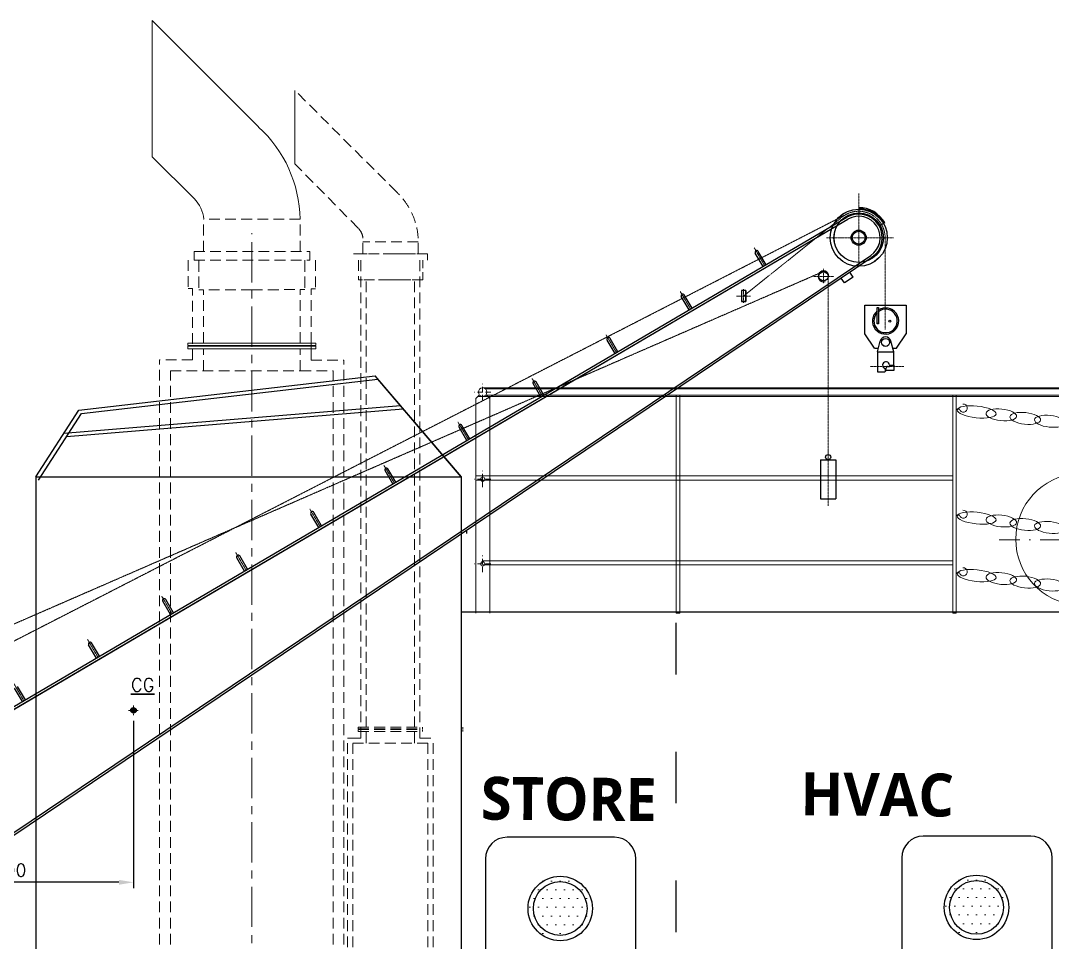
# Model space of a CAD drawing. Extents: x 766778 to 845620, y 133762 to 209800.
# Drawn here: x 782584 to 787388, y 194645 to 198936 of the extents above; entities that cross this region are included whole.
import ezdxf

# ---------------------------------------------------------------- set-up
doc = ezdxf.new("R2010")
doc.units = 0
doc.header["$MEASUREMENT"] = 0
for name, pattern in [('ACAD_ISO03W100', [30, 12, -18]), ('CENTER', [2, 1.25, -0.25, 0.25, -0.25]), ('DASHDOT2', [12.7, 6.35, -3.175, 0, -3.175]), ('DASHED', [0.75, 0.5, -0.25]), ('DASHED2', [9.525, 6.35, -3.175]), ('HIDDEN', [0.375, 0.25, -0.125])]:
    doc.linetypes.add(name, pattern=pattern)
doc.layers.get('0').update_dxf_attribs({"color": 1, "linetype": 'CONTINUOUS'})
doc.layers.get('Defpoints').update_dxf_attribs({"linetype": 'CONTINUOUS'})
for name, color, linetype in [('1', 2, 'CONTINUOUS'), ('2', 3, 'CONTINUOUS'), ('6', 7, 'CONTINUOUS'), ('GA', 7, 'CONTINUOUS'), ('M1', 7, 'CONTINUOUS')]:
    doc.layers.add(name, color=color, linetype=linetype)
for name, color, linetype, lineweight in [('11', 6, 'CONTINUOUS', 25), ('3', 3, 'CENTER', 18), ('P', 250, 'CONTINUOUS', 100), ('PA_SHOWN', 2, 'CONTINUOUS', 5)]:
    doc.layers.add(name, color=color, linetype=linetype, lineweight=lineweight)
doc.layers.add('5_16.79@3.35', color=7, linetype='CONTINUOUS', true_color=0x000000)
doc.styles.add('ROMANS', font='ROMANS')
doc.dimstyles.new('HEM1', dxfattribs={"dimscale": 27, "dimtxt": 2.2, "dimasz": 2.5, "dimexe": 1, "dimexo": 1, "dimgap": 1, "dimtad": 1, "dimdec": 4, "dimdsep": 46, "dimtxsty": 'ROMANS', "dimcen": 0.1, "dimclrd": 7, "dimclre": 7, "dimclrt": 7, "dimadec": 3, "dimazin": 2, "dimtfac": 0.8, "dimtdec": 4, "dimtmove": 2, "dimatfit": 0, "dimfxl": 1, "dimtolj": 1, "dimarcsym": 0})

# ---------------------------------------------------------------- blocks, each defined once
blk = doc.blocks.new('*D272')
at = {"layer": '6', "color": 7, "lineweight": -2, "transparency": 16777216}
for p, q in [((28637.8, 2821.1), (28637.8, 2043)), ((27437.8, 2188.3), (27437.8, 2043)), ((28570.3, 2070), (27505.3, 2070))]:
    blk.add_line(p, q, dxfattribs=at)
at = {"layer": '6', "color": 7, "transparency": 16777216}
for points in [[(27505.3, 2081.2), (27505.3, 2058.7), (27437.8, 2070)], [(28570.3, 2081.2), (28570.3, 2058.7), (28637.8, 2070)]]:
    blk.add_solid(points, dxfattribs=at)
at = {"layer": 'Defpoints', "color": 0, "transparency": 16777216}
for p in [(28637.8, 2848.1), (27437.8, 2215.3), (27437.8, 2070)]:
    blk.add_point(p, dxfattribs=at)
at = {"layer": '6', "color": 7, "transparency": 16777216, "insert": (28037.8, 2126.7), "char_height": 59.4, "attachment_point": 5, "style": 'ROMANS'}
blk.add_mtext('\\A1;1200', dxfattribs=at)
blk = doc.blocks.new('Hex Head Screw - 10 x 20 mm side')
at = {"color": 0, "linetype": 'Continuous', "lineweight": 5}
for p, q in [((-6.5, -6.8), (-6.5, 6.8)), ((-0.6, 9.1), (-5.9, 9.1)), ((-0.6, 4.5), (-5.9, 4.5)), ((-0.6, -9.1), (-0.6, 9.1)), ((-0.6, 7.2), (-0.6, 9.1)), ((0, 7.2), (-0.6, 7.2)), ((0, -7.2), (0, 7.2)), ((18.1, 4.9), (0, 4.9)), ((2.2, -4.9), (2.2, 4.9)), ((18.1, -4.9), (18.1, 4.9)), ((19.7, 3.3), (18.1, 4.9)), ((19.7, -3.3), (19.7, 3.3)), ((-0.6, -4.5), (-5.9, -4.5)), ((-0.6, -9.1), (-5.9, -9.1)), ((-0.6, -7.2), (-0.6, -9.1)), ((0, -7.2), (-0.6, -7.2)), ((18.1, -4.9), (0, -4.9)), ((19.7, -3.3), (18.1, -4.9))]:
    blk.add_line(p, q, dxfattribs=at)
at = {"color": 0, "linetype": 'DASHED', "lineweight": 5}
for p, q in [((18.1, 3.3), (2.2, 3.3)), ((18.1, -3.3), (2.2, -3.3))]:
    blk.add_line(p, q, dxfattribs=at)
at = {"color": 0, "linetype": 'Continuous', "lineweight": 5}
for centre, radius, start, end in [((-2.3, 6.8), 4.19, 147.1328, 212.8672), ((9.2, 0), 15.7, 163.2214, 196.7786), ((-2.3, -6.8), 4.19, 147.1328, 212.8672)]:
    blk.add_arc(centre, radius, start, end, dxfattribs=at)
blk = doc.blocks.new('SILENCER-I')
at = {"linetype": 'Continuous', "lineweight": 5}
h = blk.add_hatch(dxfattribs=at)
h.set_pattern_fill('ANSI31', color=253, scale=2.789651, style=0)
h.set_pattern_definition([(45, (241603.71962, -113850.44537), (-0.2465726645, 0.2465726645), [])])
h.paths.add_polyline_path([(202366, 207656.5), (202366, 207628.6), (202338.1, 207628.6)])
h = blk.add_hatch(dxfattribs=at)
h.set_pattern_fill('ANSI31', color=253, scale=2.789651, style=0)
h.set_pattern_definition([(135.00919992, (163535.2678, -113856.49073), (0.24653306944, 0.2466122532), [])])
h.paths.add_polyline_path([(202721.4, 207656.8), (202721.4, 207628.9), (202749.3, 207628.9)])
h = blk.add_hatch(dxfattribs=at)
h.set_pattern_fill('ANSI31', color=253, scale=0.371953, style=0)
h.set_pattern_definition([(135, (209001.341685, 165787.624727), (0.032876355267, 0.032876355267), [])])
h.paths.add_polyline_path([(202235.8, 207600.7), (202266.5, 207628.6), (202266.5, 207600.7)])
edge = h.paths.add_edge_path(flags=17)
edge.add_line((202235.8, 207600.7), (202266.5, 207600.7))
edge.add_line((202266.5, 207600.7), (202266.5, 207628.6))
h = blk.add_hatch(dxfattribs=at)
h.set_pattern_fill('ANSI31', color=253, scale=2.789651, style=0)
h.set_pattern_definition([(225.02033273, (162919.42718, 529065.83824), (0.246660151, -0.24648514696), [])])
h.paths.add_polyline_path([(202271.3, 207572.8), (202271.3, 207600.7), (202299.2, 207600.7)])
h = blk.add_hatch(dxfattribs=at)
h.set_pattern_fill('ANSI31', color=253, scale=2.789651, style=0)
h.set_pattern_definition([(315, (241604.06752, 529079.775), (-0.2465726645, -0.2465726645), [])])
h.paths.add_polyline_path([(202366.3, 207572.8), (202366.3, 207600.7), (202338.4, 207600.7)])
h = blk.add_hatch(dxfattribs=at)
h.set_pattern_fill('ANSI31', color=253, scale=2.789651, style=0)
h.set_pattern_definition([(225.00919992, (163432.49958, 529073.70798), (0.2466122532, -0.24653306944), [])])
h.paths.add_polyline_path([(202721.9, 207573.1), (202721.9, 207601), (202749.8, 207601)])
h = blk.add_hatch(dxfattribs=at)
h.set_pattern_fill('ANSI31', color=253, scale=2.789651, style=0)
h.set_pattern_definition([(314.99080008, (242114.8433, 529073.70798), (-0.2466122532, -0.24653306944), [])])
h.paths.add_polyline_path([(202825.5, 207573.1), (202825.5, 207601), (202797.6, 207601)])
h = blk.add_hatch(dxfattribs=at)
h.set_pattern_fill('ANSI31', color=253, scale=0.371953, style=0)
h.set_pattern_definition([(45, (196096.185206, 165787.84985), (-0.032876355267, 0.032876355267), [])])
h.paths.add_polyline_path([(202861.8, 207601), (202831, 207628.9), (202831, 207601)])
edge = h.paths.add_edge_path(flags=17)
edge.add_line((202861.8, 207601), (202831, 207601))
edge.add_line((202831, 207601), (202831, 207628.9))
h = blk.add_hatch(dxfattribs=at)
h.set_pattern_fill('ANSI31', color=253, scale=2.789651, style=0)
h.set_pattern_definition([(45, (241473.6353, -114087.3795), (-0.2465726645, 0.2465726645), [])])
h.paths.add_polyline_path([(202235.9, 207419.6), (202235.9, 207391.7), (202208, 207391.7)])
h = blk.add_hatch(dxfattribs=at)
h.set_pattern_fill('ANSI31', color=253, scale=2.789651, style=0)
h.set_pattern_definition([(45, (241545.03778, -114087.37997), (-0.2465726645, 0.2465726645), [])])
h.paths.add_polyline_path([(202307.3, 207419.6), (202307.3, 207391.7), (202279.4, 207391.7)])
h = blk.add_hatch(dxfattribs=at)
h.set_pattern_fill('ANSI31', color=253, scale=2.789651, style=0)
h.set_pattern_definition([(135.00919992, (163607.96014, -114093.49176), (0.24653306944, 0.2466122532), [])])
h.paths.add_polyline_path([(202794.1, 207419.8), (202794.1, 207391.9), (202822, 207391.9)])
h = blk.add_hatch(dxfattribs=at)
h.set_pattern_fill('ANSI31', color=253, scale=2.789651, style=0)
h.set_pattern_definition([(135.00919992, (163679.38806, -114093.45563), (0.24653306944, 0.2466122532), [])])
h.paths.add_polyline_path([(202865.5, 207419.8), (202865.5, 207391.9), (202893.4, 207391.9)])
at = {"color": 252, "linetype": 'HIDDEN', "lineweight": 5, "ltscale": 200}
for p, q in [((202325.1, 212347.2), (202325.1, 212497.7)), ((202776.2, 212497.7), (202325.1, 212497.7)), ((202776.2, 212347.2), (202776.2, 212497.7)), ((202281.4, 212347.2), (202819.9, 212347.2)), ((202253.7, 212307.1), (202253.5, 212174.4)), ((202281.4, 212306.5), (202819.9, 212306.5)), ((202303.7, 212306.5), (202303.7, 212172.7)), ((202303.7, 212302.6), (202303.7, 212168.8)), ((202797.6, 212306.5), (202797.6, 212173.8)), ((202797.6, 212302.6), (202797.6, 212169.9)), ((202847.6, 212306.5), (202847.6, 212173.8)), ((202274.3, 211842.1), (202274.8, 212174.3)), ((202550.6, 212168.8), (202303.7, 212168.8)), ((202325.1, 211921), (202325.1, 212168.8)), ((202550.6, 212168.8), (202797.6, 212169.9)), ((202776.2, 211921), (202776.2, 212169.8)), ((202826.2, 211921), (202826.2, 212173.8)), ((202826.2, 212173.8), (202847.6, 212173.8)), ((202326, 211791.6), (202326, 211891.7)), ((202776, 211791.6), (202776, 211891.6)), ((202121.1, 208296.3), (202121.2, 211842.4)), ((202274.3, 211842.1), (202121.2, 211842.4)), ((202826, 211841.6), (202979.1, 211841.6)), ((202979.1, 208296.3), (202979.1, 211841.6)), ((202171.1, 208296.3), (202171.1, 211791.6)), ((202171.1, 211791.6), (202776, 211791.5)), ((202776, 211791.6), (202929.1, 211791.6)), ((202929.1, 208296.3), (202929.1, 211791.6)), ((202171.1, 208296.3), (202929.1, 208296.3))]:
    blk.add_line(p, q, dxfattribs=at)
at = {"color": 253, "linetype": 'CENTER', "lineweight": 0, "ltscale": 150}
blk.add_line((202550.6, 207703.1), (202550.6, 212432.7), dxfattribs=at)
at = {"color": 252, "linetype": 'Continuous', "lineweight": 5, "ltscale": 12}
for p, q in [((202274.8, 212174.3), (202253.5, 212174.4)), ((202253, 211921), (202848.3, 211921)), ((202253, 211909.3), (202848.3, 211909.3)), ((202253, 211906.3), (202848.3, 211906.3)), ((202288, 211906.3), (202813.3, 211906.3)), ((202826.1, 211841.6), (202826.2, 211921)), ((202253, 211894.7), (202848.3, 211894.6)), ((202121.1, 208296.3), (202171.1, 208296.3)), ((202200.7, 208258.8), (202200.7, 208271.3)), ((202253.8, 208271.3), (202200.7, 208258.8)), ((202200.7, 208271.3), (202253.8, 208258.8)), ((202200.7, 208258.8), (202253.8, 208258.8)), ((202253.8, 208258.8), (202253.8, 208271.3)), ((203011.3, 207391.7), (202856, 207391.7))]:
    blk.add_line(p, q, dxfattribs=at)
at = {"color": 253, "linetype": 'Continuous', "lineweight": 5, "ltscale": 12}
for p, q in [((202227.2, 208235.9), (202227.2, 208309.9)), ((202326, 208296.3), (202326, 208193.3)), ((202776, 208193.3), (202776, 208296.3)), ((202979.1, 208296.3), (202929.1, 208296.3)), ((202253, 208193.3), (202848.3, 208193.3)), ((202253, 208181.6), (202848.3, 208181.6)), ((202253, 208178.6), (202848.3, 208178.6)), ((202253, 208167), (202848.3, 208166.9)), ((202325.6, 208166.9), (202375.3, 208070.8)), ((202775.6, 208167), (202726, 208070.8))]:
    blk.add_line(p, q, dxfattribs=at)
at = {"color": 252, "lineweight": 5}
for p, q in [((202194.7, 208271.3), (202194.7, 208296.3)), ((202194.7, 208271.3), (202259.7, 208271.3)), ((202259.7, 208296.3), (202259.7, 208271.3))]:
    blk.add_line(p, q, dxfattribs=at)
at = {"color": 1, "lineweight": 5}
blk.add_line((202259.7, 208271.3), (202259.7, 208296.3), dxfattribs=at)
at = {"color": 253, "lineweight": 5}
for p, q in [((202323.1, 208070.8), (202778.1, 208070.8)), ((202323.1, 208070.8), (202323.1, 208051.4)), ((202778.1, 208070.8), (202778.1, 208051.4)), ((202323.1, 208051.4), (202778.1, 208051.4)), ((202323.1, 208048.2), (202323.1, 208028.8)), ((202323.1, 208048.2), (202778.1, 208048.2)), ((202323.1, 208028.8), (202778.1, 208028.8)), ((202778.1, 208048.2), (202778.1, 208028.8)), ((202323.2, 207759.9), (202323.2, 207741.9)), ((202323.2, 207759.9), (202778.2, 207759.9)), ((202323.2, 207741.9), (202778.2, 207741.9)), ((202323.2, 207738.9), (202323.2, 207720.9)), ((202323.2, 207738.9), (202778.2, 207738.9)), ((202778.2, 207759.9), (202778.2, 207741.9)), ((202778.2, 207738.9), (202778.2, 207720.9)), ((202323.2, 207720.9), (202778.2, 207720.9)), ((202235.8, 207391.7), (202235.8, 207600.7)), ((202271.3, 207482.8), (202271.3, 207600.7)), ((202825.5, 207482.9), (202825.5, 207601)), ((202861.8, 207391.8), (202861.8, 207601)), ((202307.2, 207482.8), (202307.2, 207531.2)), ((202340.7, 207391.7), (202340.7, 207531.2)), ((202760.6, 207391.7), (202760.6, 207531.2)), ((202760.6, 207531.2), (202794.1, 207531.2)), ((202794.1, 207482.8), (202794.1, 207531.2)), ((202271.3, 207391.7), (202271.3, 207438.9)), ((202307.2, 207391.7), (202307.2, 207438.9)), ((202794.1, 207391.7), (202794.1, 207438.9)), ((202829.2, 207391.7), (202829.2, 207438.9))]:
    blk.add_line(p, q, dxfattribs=at)
at = {"color": 253, "linetype": 'Continuous', "lineweight": 5}
for p, q in [((202366, 207656.6), (202338.1, 207628.7)), ((202721.4, 207656.8), (202749.3, 207628.9)), ((202235, 207600.7), (202366.4, 207600.7)), ((202235.8, 207600.7), (202266.5, 207628.6)), ((202266.5, 207600.7), (202235.8, 207600.7)), ((202262.9, 207600.7), (202366.4, 207600.7)), ((202266.1, 207628.6), (202366, 207628.6)), ((202266.5, 207600.7), (202266.5, 207628.6)), ((202266.5, 207600.7), (202266.5, 207628.6)), ((202266.5, 207628.6), (202266.5, 207600.7)), ((202366.4, 207572.8), (202338.5, 207600.7)), ((202366, 207628.6), (202339.8, 207628.6)), ((202366.4, 207600.7), (202340.2, 207600.7)), ((202721.4, 207628.9), (202831, 207628.9)), ((202721.4, 207628.7), (202831, 207628.7)), ((202721.9, 207628.9), (202748.8, 207628.9)), ((202721.9, 207601), (202748.8, 207601)), ((202721.9, 207573.1), (202749.8, 207601)), ((202721.9, 207601), (202833.8, 207601)), ((202721.9, 207600.8), (202861.8, 207600.8)), ((202831, 207601), (202831, 207628.9)), ((202831, 207628.9), (202831, 207601)), ((202861.8, 207601), (202831, 207628.9)), ((202831, 207601), (202861.8, 207601)), ((202307.2, 207531.2), (202368.3, 207531))]:
    blk.add_line(p, q, dxfattribs=at)
at = {"color": 253, "lineweight": 5, "ltscale": 0.5}
for p, q in [((202235.8, 207600.7), (202266.5, 207600.7)), ((202235.8, 207600.7), (202266.5, 207600.7)), ((202861.8, 207601), (202831, 207601))]:
    blk.add_line(p, q, dxfattribs=at)
at = {"color": 253, "linetype": 'DASHED2', "lineweight": 5, "ltscale": 500}
for p, q in [((202338.1, 207628.6), (202366, 207628.6)), ((202723.1, 207531.1), (202794.1, 207531.2))]:
    blk.add_line(p, q, dxfattribs=at)
at = {"layer": '1', "color": 252, "lineweight": 5}
for p, q in [((202086.7, 212787.7), (202086.7, 213421.7)), ((202581.6, 212926.8), (202086.7, 213421.7)), ((202281.8, 212593.2), (202086.7, 212788.2)), ((202281.4, 212347.2), (202281.4, 212306.5)), ((202710.3, 212345.2), (202710.3, 212345.2)), ((202819.9, 212347.2), (202819.9, 212306.5))]:
    blk.add_line(p, q, dxfattribs=at)
for centre, radius, start, end in [((202182.5, 212488.7), 592.4, 0.865, 47.6637), ((202175.3, 212485.3), 151.6, 4.6897, 45.3706)]:
    blk.add_arc(centre, radius, start, end, dxfattribs=at)
at = {"layer": 'P', "color": 252, "linetype": 'Continuous', "lineweight": 5}
for points in [[(202253, 211909.3), (202253, 211921)], [(202253, 211894.7), (202253, 211906.3)], [(202848.3, 211909.3), (202848.3, 211921)], [(202848.3, 211894.6), (202848.3, 211906.3)]]:
    blk.add_lwpolyline(points, dxfattribs=at)
at = {"layer": 'P', "color": 253, "linetype": 'Continuous', "lineweight": 5}
for points in [[(202253, 208181.6), (202253, 208193.3)], [(202253, 208167), (202253, 208178.6)], [(202848.3, 208181.6), (202848.3, 208193.3)], [(202848.3, 208166.9), (202848.3, 208178.6)]]:
    blk.add_lwpolyline(points, dxfattribs=at)
at = {"layer": 'PA_SHOWN', "color": 7, "lineweight": 5}
for p, q in [((202382.2, 208021.6), (202722.2, 208021.9)), ((202381, 208008.8), (202720.9, 208009.2)), ((202381, 207995.7), (202720.9, 207996.1)), ((202381, 207982.8), (202720.9, 207983.1)), ((202381, 207969.8), (202720.9, 207970.2)), ((202381, 207956.8), (202720.9, 207957.2)), ((202381, 207943.8), (202720.9, 207944.2)), ((202381, 207930.9), (202720.9, 207931.2)), ((202381, 207917.9), (202720.9, 207918.3)), ((202381, 207904.9), (202720.9, 207905.3)), ((202381, 207891.9), (202720.9, 207892.3)), ((202381, 207879), (202720.9, 207879.3)), ((202381, 207866), (202720.9, 207866.4)), ((202381, 207852.9), (202720.9, 207853.4)), ((202381, 207840), (202720.9, 207840.3)), ((202381, 207827), (202720.9, 207827.4)), ((202381, 207814), (202720.9, 207814.4)), ((202381, 207801), (202720.9, 207801.4)), ((202381, 207788.1), (202720.9, 207788.4)), ((202381, 207775.1), (202720.9, 207775.5)), ((202380.1, 207762.3), (202721.7, 207762.7))]:
    blk.add_line(p, q, dxfattribs=at)
for centre, radius, start, end in [((202383.5, 208028.1), 6.61, 173.7209, 259.1439), ((202395.6, 208015.4), 6.71, 281.5939, 67.2119), ((202706.2, 208015.8), 6.69, 112.8018, 258.5535), ((202720.9, 208028.4), 6.61, 280.8561, 3.0349), ((202382.2, 208002.2), 6.61, 100.8561, 259.1439), ((202382.2, 207976.3), 6.61, 100.8561, 259.1439), ((202395.7, 207989.3), 6.61, 280.8561, 79.1439), ((202395.7, 207963.3), 6.61, 280.8561, 79.1439), ((202706.2, 207989.6), 6.61, 100.8561, 259.1439), ((202706.2, 207963.7), 6.61, 100.8561, 259.1439), ((202719.6, 208002.6), 6.61, 280.8561, 79.1439), ((202719.6, 207976.7), 6.61, 280.8561, 79.1439), ((202382.2, 207950.3), 6.61, 100.8561, 259.1439), ((202382.2, 207924.4), 6.61, 100.8561, 259.1439), ((202382.2, 207924.4), 6.61, 100.8561, 251.4492), ((202395.7, 207937.4), 6.61, 280.8561, 79.1439), ((202395.7, 207911.4), 6.61, 280.8561, 79.1439), ((202706.2, 207937.7), 6.61, 100.8561, 259.1439), ((202706.2, 207911.8), 6.61, 100.8561, 259.1439), ((202719.6, 207950.7), 6.61, 280.8561, 79.1439), ((202719.6, 207924.7), 6.61, 280.8561, 79.1439), ((202719.6, 207924.8), 6.61, 288.5508, 79.1439), ((202382.2, 207898.4), 6.61, 100.8561, 259.1439), ((202382.2, 207872.5), 6.61, 100.8561, 259.1439), ((202395.7, 207885.4), 6.61, 280.8561, 79.1439), ((202706.2, 207885.8), 6.61, 100.8561, 259.1439), ((202719.6, 207898.8), 6.61, 280.8561, 79.1439), ((202719.6, 207872.8), 6.61, 280.8561, 79.1439), ((202382.2, 207846.5), 6.61, 100.8561, 251.4492), ((202382.2, 207846.5), 6.61, 100.8561, 259.1439), ((202382.2, 207820.5), 6.61, 100.8561, 259.1439), ((202395.7, 207859.5), 6.61, 280.8561, 79.1439), ((202395.7, 207833.5), 6.61, 280.8561, 79.1439), ((202706.2, 207859.9), 6.61, 100.8561, 259.1439), ((202706.2, 207833.9), 6.61, 100.8561, 259.1439), ((202719.6, 207846.9), 6.61, 288.5508, 79.1439), ((202719.6, 207846.8), 6.61, 280.8561, 79.1439), ((202719.6, 207820.9), 6.61, 280.8561, 79.1439), ((202382.2, 207794.6), 6.61, 100.8561, 259.1439), ((202382.2, 207768.6), 6.61, 100.8561, 251.4492), ((202395.7, 207807.5), 6.61, 280.8561, 79.1439), ((202395.7, 207781.6), 6.61, 280.8561, 79.1439), ((202705, 207782), 6.61, 100.8561, 259.1439), ((202706.2, 207807.9), 6.61, 100.8561, 259.1439), ((202719.6, 207794.9), 6.61, 280.8561, 79.1439), ((202719.6, 207769), 6.61, 288.5508, 79.1439), ((202395.7, 207755.9), 6.61, 38.0041, 79.1439), ((202705.1, 207756.2), 6.61, 100.8561, 145.9932)]:
    blk.add_arc(centre, radius, start, end, dxfattribs=at)
at = {"color": 253, "linetype": 'Continuous', "lineweight": 5}
for p, xscale, yscale, zscale in [((202235.8, 207460.9), 4.463441999978386, 4.463441999978386, 4.463441999978386), ((202865.5, 207460.9), -4.463441999978386, 4.46344200000749, 4.463442)]:
    blk.add_blockref('Hex Head Screw - 10 x 20 mm side', p, dxfattribs=dict(at, xscale=xscale, yscale=yscale, zscale=zscale))
blk = doc.blocks.new('davit')
at = {"layer": '1'}
h = blk.add_hatch(dxfattribs=at)
h.set_pattern_fill('ANSI31')
h.set_pattern_definition([(45, (26232.7928, -913.9262), (-2.245064, 2.245064), [])])
h.paths.add_polyline_path([(28637.83453, 2883.4558, 0.4142135624), (28624.83453, 2870.4558), (28637.83453, 2870.4558)])
h.paths.add_polyline_path([(28637.83453, 2883.4558), (28637.83453, 2870.4558), (28650.83453, 2870.4558, 0.4142135624)])
h.paths.add_polyline_path([(28650.83453, 2870.4558), (28637.83453, 2870.4558), (28637.83453, 2857.4558, 0.4142135624)])
h.paths.add_polyline_path([(28637.83453, 2870.4558), (28624.83453, 2870.4558, 0.4142135624), (28637.83453, 2857.4558)])
at = {"layer": '1', "color": 7}
for p, q in [((32014.83453, 5210.4558), (32014.83453, 5180.4558)), ((27253.83453, 2402.0527), (31959.1307, 5165.30876)), ((27253.83453, 2390.4558), (31964.19468, 5156.68576)), ((32110.09732, 5125.4558), (32136.07808, 5140.4558)), ((31569.97427, 4936.77078), (31533.51359, 4998.85635)), ((31583.77107, 4944.87316), (31547.31038, 5006.95873)), ((27735.24013, 2069.09841), (32070.67637, 4987.49985)), ((27740.82432, 2060.80282), (32076.26055, 4979.20426)), ((31988.44972, 4887.48145), (31973.10002, 4909.76169)), ((31948.43779, 4859.91571), (31932.79078, 4882.6275)), ((31988.44972, 4887.48145), (31948.43779, 4859.91571)), ((31238.85122, 4742.31378), (31202.39053, 4804.39935)), ((31468.51736, 4824.99582), (31468.51736, 4772.97516)), ((31488.51736, 4824.99582), (31468.51736, 4824.99582)), ((31488.51736, 4824.99582), (31488.51736, 4772.97516)), ((31225.05443, 4734.21141), (31188.59374, 4796.29698)), ((31488.51736, 4772.68105), (31468.51736, 4772.68105)), ((30880.13458, 4531.65203), (30843.67389, 4593.7376)), ((30893.93138, 4539.75441), (30857.47069, 4601.83998)), ((30535.21474, 4329.09266), (30498.75405, 4391.17823)), ((30549.01153, 4337.19503), (30512.55084, 4399.2806)), ((30190.29489, 4126.53328), (30153.8342, 4188.61885)), ((30204.09169, 4134.63566), (30167.631, 4196.72123)), ((31836.67082, 4037.02508), (31836.67082, 3854.18382)), ((31836.67082, 4037.02508), (31908.46815, 4037.02508)), ((31864.89061, 4039.78299), (31864.89061, 4037.02508)), ((31880.24835, 4039.78299), (31880.24835, 4037.02508)), ((31908.46815, 4037.02508), (31908.46815, 3854.18382)), ((29859.49478, 3932.26593), (29823.03409, 3994.3515)), ((29845.69799, 3924.16356), (29809.2373, 3986.24913)), ((31836.67082, 3854.18382), (31908.46815, 3854.18382)), ((29500.4552, 3721.41453), (29463.99451, 3783.5001)), ((29514.252, 3729.51691), (29477.79131, 3791.60248)), ((29155.53536, 3518.85516), (29119.07467, 3580.94073)), ((29169.33215, 3526.95753), (29132.87146, 3589.0431)), ((28810.61551, 3316.29578), (28774.15482, 3378.38135)), ((28824.41231, 3324.39816), (28787.95162, 3386.48373)), ((28465.69567, 3113.7364), (28429.23498, 3175.82198)), ((28479.49246, 3121.83878), (28443.03177, 3183.92435)), ((28134.57262, 2919.2794), (28098.11193, 2981.36498)), ((28120.77582, 2911.17703), (28084.31513, 2973.2626))]:
    blk.add_line(p, q, dxfattribs=at)
for centre, radius in [((32014.83453, 5070.4558), 133), ((32014.83453, 5070.4558), 35), ((32014.83453, 5070.4558), 30), ((31872.56948, 4049.09422), 12.06914), ((28637.83453, 2870.4558), 13)]:
    blk.add_circle(centre, radius, dxfattribs=at)
for centre, radius, start, end in [((32014.83453, 5070.4558), 140, 30, 90), ((32014.83453, 5070.4558), 135, 30, 90), ((32014.83453, 5070.4558), 110, 303.94649155, 120.42422785), ((31540.41198, 5002.90754), 8, 30.42422785, 210.42422785), ((31850.98791, 4890.23354), 25, 0, 287.45760312), ((31195.49214, 4800.34817), 8, 30.42422785, 210.42422785), ((30850.57229, 4597.78879), 8, 30.42422785, 210.42422785), ((30505.65245, 4395.22942), 8, 30.42422785, 210.42422785), ((30160.7326, 4192.67004), 8, 30.42422785, 210.42422785), ((29816.1357, 3990.30032), 8, 30.42422785, 210.42422785), ((29470.89291, 3787.55129), 8, 30.42422785, 210.42422785), ((29125.97307, 3584.99191), 8, 30.42422785, 210.42422785), ((28781.05322, 3382.43254), 8, 30.42422785, 210.42422785), ((28436.13338, 3179.87316), 8, 30.42422785, 210.42422785)]:
    blk.add_arc(centre, radius, start, end, dxfattribs=at)
at = {"layer": '2', "color": 7}
for centre, radius in [((32014.83453, 5070.4558), 115), ((31850.98791, 4890.23354), 21.25)]:
    blk.add_circle(centre, radius, dxfattribs=at)
blk.add_arc((32014.83453, 5070.4558), 100, 303.94649155, 120.42422785, dxfattribs=at)
at = {"layer": '3', "color": 7}
for p, q in [((32014.83453, 5275.98907), (32014.83453, 4933.22065)), ((26921.61772, 2598.44314), (31958.73619, 5179.91801)), ((31478.51736, 4798.83843), (31937.98678, 5166.49445)), ((32177.27715, 5070.4558), (31864.57653, 5070.4558)), ((32137.83453, 5070.4558), (32137.83453, 4643.81813)), ((31576.87267, 4940.82197), (31528.76482, 5022.74043)), ((31576.87267, 4940.82197), (31528.76482, 5022.74043)), ((31576.87267, 4940.82197), (31528.76482, 5022.74043)), ((31842.50522, 4909.71704), (26707.14042, 2673.89177)), ((31850.98791, 4925.50113), (31850.98791, 4857.32761)), ((31898.53106, 4890.23354), (31803.79716, 4890.23354)), ((31872.56948, 4890.23354), (31872.56948, 3823.07037)), ((31231.95282, 4738.26259), (31183.84497, 4820.18106)), ((31231.95282, 4738.26259), (31183.84497, 4820.18106)), ((31231.95282, 4738.26259), (31183.84497, 4820.18106)), ((31478.51736, 4830.72162), (31478.51736, 4766.95524)), ((31446.63417, 4798.83843), (31510.40055, 4798.83843)), ((30887.03298, 4535.70322), (30838.92513, 4617.62168)), ((30887.03298, 4535.70322), (30838.92513, 4617.62168)), ((30887.03298, 4535.70322), (30838.92513, 4617.62168)), ((32067.53312, 4470.4558), (32225.59913, 4470.4558)), ((30542.11313, 4333.14384), (30494.00528, 4415.06231)), ((30542.11313, 4333.14384), (30494.00528, 4415.06231)), ((30542.11313, 4333.14384), (30494.00528, 4415.06231)), ((30197.19329, 4130.58447), (30149.08544, 4212.50293)), ((30197.19329, 4130.58447), (30149.08544, 4212.50293)), ((30197.19329, 4130.58447), (30149.08544, 4212.50293)), ((29852.59638, 3928.21474), (29804.48853, 4010.13321)), ((29852.59638, 3928.21474), (29804.48853, 4010.13321)), ((29852.59638, 3928.21474), (29804.48853, 4010.13321)), ((29507.3536, 3725.46572), (29459.24575, 3807.38418)), ((29507.3536, 3725.46572), (29459.24575, 3807.38418)), ((29507.3536, 3725.46572), (29459.24575, 3807.38418)), ((29162.43375, 3522.90634), (29114.3259, 3604.82481)), ((29162.43375, 3522.90634), (29114.3259, 3604.82481)), ((29162.43375, 3522.90634), (29114.3259, 3604.82481)), ((28817.51391, 3320.34697), (28769.40606, 3402.26543)), ((28817.51391, 3320.34697), (28769.40606, 3402.26543)), ((28817.51391, 3320.34697), (28769.40606, 3402.26543)), ((28472.59406, 3117.78759), (28424.48621, 3199.70606)), ((28472.59406, 3117.78759), (28424.48621, 3199.70606)), ((28127.67422, 2915.22822), (28079.56637, 2997.14668)), ((28127.67422, 2915.22822), (28079.56637, 2997.14668)), ((28637.83453, 2892.82625), (28637.83453, 2848.08535)), ((28660.20498, 2870.4558), (28615.46408, 2870.4558))]:
    blk.add_line(p, q, dxfattribs=at)
blk.add_arc((32014.83453, 5070.4558), 123, 0, 128.66592748, dxfattribs=at)
at = {"layer": '6'}
for p, q in [((32088.7345, 4556.44543), (32043.49947, 4623.66362)), ((32191.16826, 4556.44543), (32236.40329, 4623.66362)), ((32101.99946, 4539.88906), (32115.0956, 4589.5398)), ((32177.9033, 4539.88906), (32164.80716, 4589.5398)), ((32088.7345, 4556.44543), (32106.36645, 4556.44543)), ((32101.99946, 4539.88906), (32177.9033, 4539.88906)), ((32101.99946, 4539.88906), (32101.99946, 4446.37006)), ((32173.53631, 4556.44543), (32191.16826, 4556.44543)), ((32177.9033, 4477.61635), (32177.9033, 4539.88906)), ((32148.30997, 4470.75008), (32156.48951, 4470.75008)), ((32157.68801, 4477.61635), (32177.9033, 4477.61635)), ((32159.48951, 4473.75008), (32159.48951, 4477.61635)), ((32177.9033, 4477.61635), (32177.9033, 4452.78291)), ((32101.99946, 4446.37006), (32136.61436, 4446.37006)), ((32139.61436, 4449.37006), (32139.61436, 4452.56289)), ((32139.61436, 4452.56289), (32139.61436, 4451.84485)), ((32140.65127, 4455.78291), (32140.65127, 4458.97574)), ((32177.9033, 4452.78291), (32143.65127, 4452.78291))]:
    blk.add_line(p, q, dxfattribs=at)
blk.add_lwpolyline([(32043.49947, 4623.66362), (32043.49947, 4756.34376), (32236.40329, 4756.34376), (32236.40329, 4623.66362)], dxfattribs=at)
blk.add_lwpolyline([(32100.93532, 4745.47779), (32106.58822, 4745.47779), (32106.58822, 4670.28908), (32100.93532, 4670.28908)], close=True, dxfattribs=at)
for centre, radius in [((32159.79339, 4682.2281), 4.81726), ((32139.95138, 4582.98371), 18.78139)]:
    blk.add_circle(centre, radius, dxfattribs=at)
for centre, radius, start, end in [((32139.95138, 4682.89207), 61.05958, 129.71606333, 123.12061723), ((32139.95138, 4682.89207), 54.54017, 135.67302376, 127.71377223), ((32139.95138, 4582.98371), 25.70588, 14.77610355, 165.22389645), ((32141.74334, 4477.61635), 15.94467, 0, 236.39008182), ((32155.65127, 4458.2577), 15, 127.71796116, 180), ((32148.30997, 4467.75008), 3, 90, 127.71796116), ((32156.48951, 4473.75008), 3, 270, 0), ((32124.61436, 4451.84485), 15, 0, 56.39008182), ((32136.61436, 4449.37006), 3, 270, 0), ((32143.65127, 4455.78291), 3, 180, 270)]:
    blk.add_arc(centre, radius, start, end, dxfattribs=at)
at = {"layer": '11', "color": 7, "style": 'ROMANS'}
blk.add_text('%%UCG', height=60.749089, dxfattribs=at).set_placement((28626.2608, 2958.65217))
at = {"layer": '6', "color": 7}
dim = blk.add_linear_dim(base=(27437.83453, 2069.97108), p1=(28637.83453, 2848.08535), p2=(27437.83453, 2215.28139), dimstyle='HEM1', dxfattribs=at)
dim.commit()
dim.dimension.update_dxf_attribs({"geometry": '*D272', "text_midpoint": (28037.83453, 2126.67108)})
blk = doc.blocks.new('bl2')
at = {"color": 252, "linetype": 'HIDDEN', "lineweight": 5, "ltscale": 200}
for p, q in [((784335.9, 198137), (783861.1, 198611)), ((784156.3, 197969.4), (783861.1, 198269.1)), ((784177.9, 197851.1), (784178, 197922.7)), ((784434.9, 197906.1), (784178, 197906.1)), ((784434.8, 197851), (784435.2, 197922.7)), ((784479.2, 197851), (784134.6, 197851.1)), ((784156.9, 197820.7), (784156.9, 197729.4)), ((784168.8, 195595.4), (784168.8, 197820.6)), ((784443.6, 195595.4), (784443.6, 197820.6)), ((784456.9, 197729.4), (784156.9, 197729.4)), ((784193.8, 195647.3), (784193.8, 197729.4)), ((784418.6, 195647.3), (784418.6, 197729.4)), ((784155.9, 195647.3), (784456.1, 195647.3)), ((784155.9, 195638.9), (784456, 195638.9)), ((784155.9, 195635.9), (784456.1, 195635.9)), ((784155.9, 195635.9), (784456.1, 195635.9)), ((784155.9, 195627.6), (784456.1, 195627.5)), ((784105.8, 193573.1), (784105.8, 195595.4)), ((784130.8, 195573.1), (784480.8, 195573.1)), ((784443.6, 195595.4), (784505.8, 195595.4)), ((784480.8, 193573.1), (784480.8, 195573.1)), ((784505.8, 193573.1), (784505.8, 195595.4)), ((784130.8, 193573.1), (784130.8, 195570.4))]:
    blk.add_line(p, q, dxfattribs=at)
at = {"color": 252, "linetype": 'HIDDEN', "lineweight": 5, "ltscale": 150}
for p, q in [((784479.2, 197851), (784134.6, 197851.1)), ((784456.9, 197820.7), (784456.9, 197729.4)), ((784456.9, 197729.4), (784156.9, 197729.4))]:
    blk.add_line(p, q, dxfattribs=at)
at = {"color": 3, "linetype": 'Continuous', "ltscale": 12}
for p, q in [((782855.2, 197122.5), (784235.2, 197282.6)), ((782867.7, 197106.6), (784247.7, 197266.7)), ((784636.7, 196812.9), (784235.2, 197282.6)), ((784635.2, 196812.9), (784247.7, 197266.7)), ((782655.2, 196812.9), (782855.2, 197122.5)), ((782786.1, 197015.5), (784352.5, 197144.9)), ((782798.6, 196999.6), (784365, 197128.9)), ((782667.7, 196797), (782867.7, 197106.6)), ((782655.2, 196812.9), (782655.2, 193881.7)), ((782655.2, 196812.9), (784636.7, 196812.9)), ((784636.8, 193905.8), (784636.7, 196812.9))]:
    blk.add_line(p, q, dxfattribs=at)
at = {"color": 252, "linetype": 'Continuous', "lineweight": 5, "ltscale": 12}
for p, q in [((784193.8, 195573.1), (784193.8, 195627.6)), ((784418.6, 195573.1), (784418.6, 195627.5)), ((784168.8, 195595.4), (784105.8, 195595.4))]:
    blk.add_line(p, q, dxfattribs=at)
at = {"color": 252, "linetype": 'HIDDEN', "lineweight": 5, "ltscale": 200}
for centre, radius, start, end in [((784115.3, 197904.6), 320.4, 3.2519, 46.4927), ((784104.2, 197916.7), 74.1, 4.6897, 45.3706)]:
    blk.add_arc(centre, radius, start, end, dxfattribs=at)
at = {"layer": '1', "color": 252, "lineweight": 5}
blk.add_line((783861.1, 198269.1), (783861.1, 198611), dxfattribs=at)
at = {"layer": '1', "color": 252, "lineweight": 5, "ltscale": 150}
blk.add_line((784479.2, 197851), (784479.2, 197820.6), dxfattribs=at)
blk.add_line((784479.2, 197851), (784479.2, 197820.6), dxfattribs=at)
at = {"layer": 'M1', "color": 252, "lineweight": 5, "ltscale": 150}
for p, q in [((784178.1, 197850.9), (784178.1, 197851)), ((784178.1, 197850.9), (784178.1, 197851)), ((784434.6, 197850.9), (784434.6, 197850.9)), ((784434.6, 197850.9), (784434.6, 197850.9))]:
    blk.add_line(p, q, dxfattribs=at)
at = {"layer": 'P', "color": 252, "linetype": 'Continuous', "lineweight": 5}
for points in [[(784155.9, 195638.9), (784155.9, 195647.3)], [(784155.9, 195627.6), (784155.9, 195635.9)], [(784456.1, 195638.9), (784456.1, 195647.2)], [(784456.1, 195627.5), (784456.1, 195635.9)]]:
    blk.add_lwpolyline(points, dxfattribs=at)
at = {"color": 252, "linetype": 'Continuous', "lineweight": 13}
blk.add_blockref('SILENCER-I', (581110.4, -14485.9), dxfattribs=at)
at = {"layer": '6'}
blk.add_blockref('davit', (754471.7, 192855), dxfattribs=at)
blk = doc.blocks.new('B')
at = {"color": 252, "linetype": 'ACAD_ISO03W100', "ltscale": 20}
blk.add_blockref('bl2', (0, 0), dxfattribs=at)

msp = doc.modelspace()

# ---------------------------------------------------------------- hatches: boundary and pattern name
at = {"linetype": 'Continuous', "lineweight": 9, "ltscale": 12}
h = msp.add_hatch(dxfattribs=at)
h.set_pattern_fill('DOTS', color=253, scale=650, style=0)
h.set_pattern_definition([(0, (884404.45, 99989.74), (20.3125, 40.625), [0, -40.625])])
h.paths.add_polyline_path([(784934.41292, 194810.41539, 1), (785234.41292, 194810.41539, 1)])
h = msp.add_hatch(dxfattribs=at)
h.set_pattern_fill('DOTS', color=253, scale=650, style=0)
h.set_pattern_definition([(0, (886342.745, 99994.74), (20.3125, 40.625), [0, -40.625])])
h.paths.add_polyline_path([(786872.7092, 194815.41539, 1), (787172.7092, 194815.41539, 1)])

# ---------------------------------------------------------------- linework, layer by layer
at = {"color": 253, "lineweight": 9}
for p, q in [((786940.76717, 197128), (786955.60317, 197128.00765)), ((786940.76717, 196634), (786955.60317, 196634.00765)), ((786940.76717, 196366), (786955.60317, 196366.00765))]:
    msp.add_line(p, q, dxfattribs=at)
at = {"color": 252, "linetype": 'ACAD_ISO03W100', "ltscale": 20}
msp.add_line((785636.94649, 192893), (785636.94649, 196177.69888), dxfattribs=at)
at = {"color": 252, "linetype": 'Continuous', "lineweight": 9}
for points in [[(785636.94649, 196177.0331), (785652.94649, 196177.0331), (785652.94649, 197192.0331), (785636.94649, 197192.0331)], [(786924.76717, 196177.0331), (786940.76717, 196177.0331), (786940.76717, 197192.0331), (786924.76717, 197192.0331)]]:
    msp.add_lwpolyline(points, close=True, dxfattribs=at)
at = {"color": 253, "linetype": 'Continuous', "ltscale": 12}
for centre, radius in [((785096.70372, 194803.16806), 150), ((787035, 194808.16806), 150), ((785096.70372, 194803.16806), 125), ((787035, 194808.16806), 125)]:
    msp.add_circle(centre, radius, dxfattribs=at)
at = {"color": 253, "lineweight": 9}
for centre in [(786973.82262, 197132.15442), (786973.82262, 196638.15442), (786973.82262, 196370.15442)]:
    msp.add_arc(centre, 18.6854, 192.82217265, 95.79870124, dxfattribs=at)
at = {"color": 7, "linetype": 'Continuous', "lineweight": 9}
msp.add_arc((787524.10313, 196522), 306.28811, 94.26976084, 265.73008558, dxfattribs=at)
at = {"color": 253, "lineweight": 9, "extrusion": (0, 0, -1)}
for centre, major_axis, ratio in [((787035.91705, 197114.46853), (90.36178, -9.72856), 0.298866051), ((787150.4909, 197100.8477), (71.20719, -7.57633), 0.379311132), ((787261.91705, 197084.46853), (71.19767, -7.6653), 0.379311132), ((787376.4909, 197070.8477), (71.20719, -7.57633), 0.379311132), ((787035.91705, 196620.46853), (90.36178, -9.72856), 0.298866051), ((787150.4909, 196606.8477), (71.20719, -7.57633), 0.379311132), ((787261.91705, 196590.46853), (71.19767, -7.6653), 0.379311132), ((787376.4909, 196576.8477), (71.20719, -7.57633), 0.379311132), ((787035.91705, 196352.46853), (90.36178, -9.72856), 0.298866051), ((787150.4909, 196338.8477), (71.20719, -7.57633), 0.379311132), ((787261.91705, 196322.46853), (71.19767, -7.6653), 0.379311132), ((787376.4909, 196308.8477), (71.20719, -7.57633), 0.379311132)]:
    msp.add_ellipse(centre, major_axis=major_axis, ratio=ratio, dxfattribs=at)
at = {"layer": '5_16.79@3.35', "color": 3}
for p, q in [((784661.58458, 196548.07417), (784661.58458, 196560.12876)), ((796136.94649, 196182.69888), (784636.70114, 196182.69888)), ((784636.70114, 192892.98104), (784636.70114, 196182.67992))]:
    msp.add_line(p, q, dxfattribs=at)
at = {"layer": 'GA', "color": 253, "linetype": 'DASHED', "lineweight": 0, "ltscale": 50}
for p, q in [((784774.359, 197207.0331), (784696.85601, 197207.0331)), ((784735.60751, 197168.54681), (784735.60751, 197245.51939)), ((784735.60751, 196763.54681), (784735.60751, 196840.51939)), ((784774.359, 196802.0331), (784696.85601, 196802.0331)), ((784735.60751, 196368.54681), (784735.60751, 196445.51939)), ((784774.359, 196407.0331), (784696.85601, 196407.0331))]:
    msp.add_line(p, q, dxfattribs=at)
at = {"layer": 'GA', "color": 252, "linetype": 'ByBlock', "lineweight": 9}
for p, q in [((795803.13039, 197227.0331), (784735.60751, 197227.0331)), ((795803.13046, 197187.0331), (784713.71373, 197187.0331))]:
    msp.add_line(p, q, dxfattribs=at)
at = {"layer": 'GA', "color": 253, "linetype": 'ByBlock', "lineweight": 0, "ltscale": 50}
for p, q in [((795789.90178, 197222.0331), (784748.83627, 197222.0331)), ((795789.90178, 197192.0331), (784748.83627, 197192.0331))]:
    msp.add_line(p, q, dxfattribs=at)
at = {"layer": 'GA', "color": 252, "lineweight": 9}
for p, q in [((784720.36175, 197194.08834), (784704.42346, 197177.17378)), ((784704.42346, 196177.0331), (784704.42346, 197177.17378)), ((784751.301, 197194.6457), (784769.42346, 197176.72358)), ((784769.42346, 196177.0331), (784769.42346, 197176.72358)), ((786924.76717, 196817.0331), (784704.42346, 196817.0331)), ((786924.76717, 196797.0331), (784704.42346, 196797.0331)), ((786924.76717, 196422.0331), (784735.60751, 196422.0331)), ((786924.76717, 196402.0331), (784735.60775, 196402.0331))]:
    msp.add_line(p, q, dxfattribs=at)
at = {"layer": 'GA', "color": 7, "linetype": 'DASHDOT2', "lineweight": 0, "ltscale": 15}
msp.add_line((787140.90516, 196519), (788862.69304, 196519), dxfattribs=at)
at = {"layer": 'GA', "color": 7}
for p, q in [((787287.24486, 195139.61221), (786787.24486, 195139.61221)), ((785348.94858, 195134.61221), (784848.94858, 195134.61221)), ((784748.94858, 195034.61221), (784748.94858, 193474)), ((785448.94858, 193474), (785448.94858, 195034.61221)), ((786687.24486, 195039.61221), (786687.24486, 193479)), ((787387.24486, 193479), (787387.24486, 195039.61221))]:
    msp.add_line(p, q, dxfattribs=at)
at = {"layer": 'GA', "color": 252, "lineweight": 9}
for centre, radius in [((784735.60751, 197207.0331), 20), ((784735.60751, 196802.0331), 10), ((784735.60751, 196407.0331), 10)]:
    msp.add_circle(centre, radius, dxfattribs=at)
at = {"layer": 'GA', "color": 7}
for centre, start, end in [((786787.24486, 195039.61221), 90, 180), ((787287.24486, 195039.61221), 0, 90), ((784848.94858, 195034.61221), 90, 180), ((785348.94858, 195034.61221), 0, 90)]:
    msp.add_arc(centre, 100, start, end, dxfattribs=at)
at = {"layer": 'P', "color": 252, "linetype": 'Continuous', "lineweight": 5}
for points in [[(784643.94878, 195638.91996), (784643.94878, 195647.27875)], [(784643.94878, 195627.56117), (784643.94878, 195635.91996)]]:
    msp.add_lwpolyline(points, dxfattribs=at)

# ---------------------------------------------------------------- block references
at = {"color": 7, "linetype": 'Continuous'}
msp.add_blockref('B', (0, 0), dxfattribs=at)
at = {"layer": '6'}
msp.add_blockref('davit', (754471.662, 192855.01887), dxfattribs=at)

# ---------------------------------------------------------------- texts
at = {"color": 51, "linetype": 'Continuous', "char_height": 200, "attachment_point": 7, "rotation": 359.49225159}
for s, width, insert in [('{\\fYu Gothic UI Semibold|b0|i0|c0|p34;HVAC}', 824.0860469, (786214.95957, 195234.28847)), ('{\\fYu Gothic UI Semibold|b0|i0|c0|p34;STORE }', 705.9039233, (784726.17355, 195213.92539))]:
    msp.add_mtext_dynamic_manual_height_columns(s, width=width, gutter_width=1, heights=[0], dxfattribs=dict(at, insert=insert))

doc.saveas('drawing.dxf')
